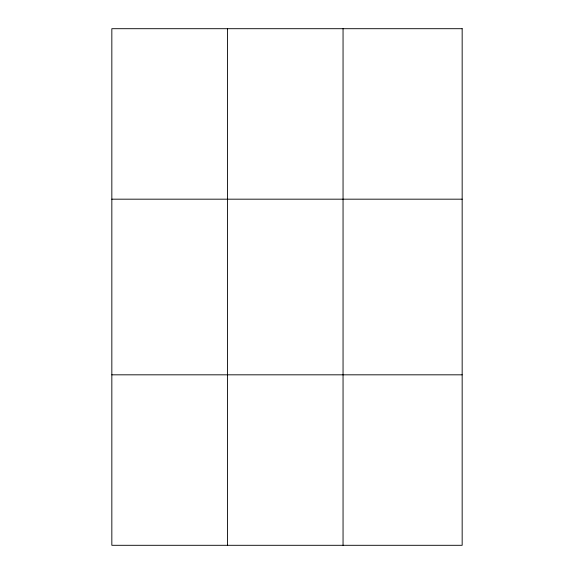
<?xml version="1.0" encoding="UTF-8"?>
<svg xmlns="http://www.w3.org/2000/svg" width="574" height="574" viewBox="0 0 574 574"><rect width="100%" height="100%" fill="white"/><g stroke="black" fill="none" stroke-linecap="round" stroke-linejoin="round"><path stroke-width="0.86" d="M227.44 545.3L227.44 28.7M343.051 545.3L343.051 28.7M111.837 199.178L462.163 199.178M111.837 374.822L462.163 374.822M462.163 28.7L462.163 545.3L111.837 545.3L111.837 28.7L462.163 28.7"/></g></svg>
